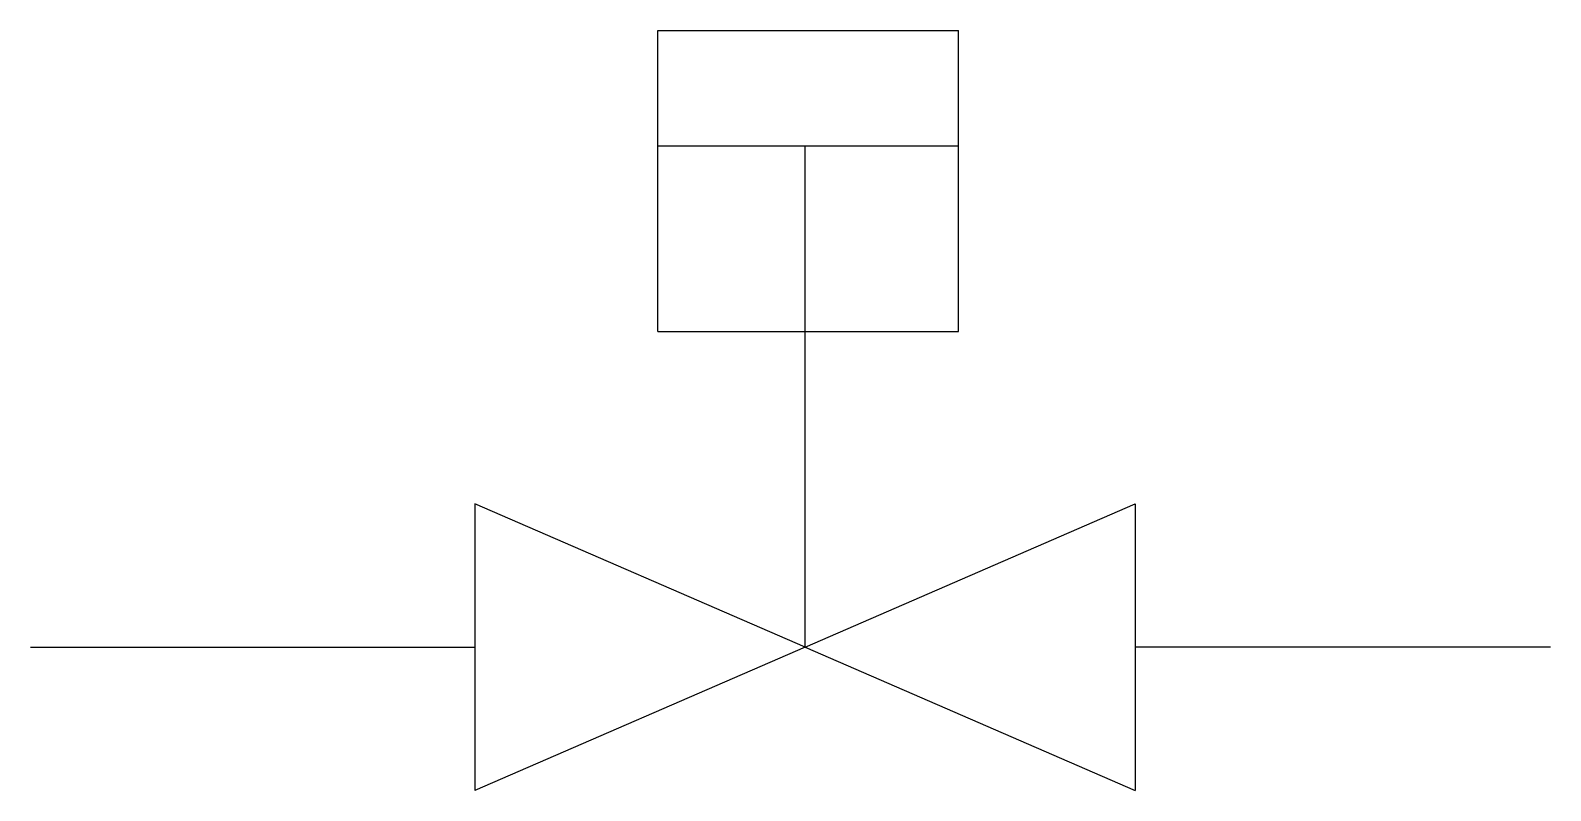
# Model space of a CAD drawing. Header units: metres. Extents: x 66508 to 68425, y -115194 to -114236.
import ezdxf

# ---------------------------------------------------------------- set-up
doc = ezdxf.new("R2010")
doc.units = ezdxf.units.M
doc.layers.add('DET1', color=1, linetype='Continuous')
doc.layers.add('G', color=3, linetype='Continuous')

msp = doc.modelspace()

# ---------------------------------------------------------------- linework, layer by layer
at = {"layer": 'DET1'}
for p, q in [((67299.43, -114236.15), (67678.7, -114236.15)), ((67299.43, -114615.43), (67299.43, -114236.15)), ((67678.7, -114615.43), (67678.7, -114236.15)), ((67299.43, -114381.73), (67678.7, -114381.73)), ((67485.03, -115013.29), (67485.03, -114381.73)), ((67299.43, -114615.43), (67678.7, -114615.43)), ((67485.03, -115013.29), (67068.61, -114832.55)), ((67068.61, -114832.55), (67068.61, -115194.03)), ((67485.03, -115013.29), (67901.45, -114832.55)), ((67901.45, -114832.55), (67901.45, -115194.03)), ((67485.03, -115013.29), (67068.61, -115194.03)), ((67485.03, -115013.29), (67901.45, -115194.03))]:
    msp.add_line(p, q, dxfattribs=at)
at = {"layer": 'G'}
for p, q in [((66508.23, -115013.29), (67068.61, -115013.29)), ((68425.16, -115013.29), (67901.45, -115013.29))]:
    msp.add_line(p, q, dxfattribs=at)

doc.saveas('drawing.dxf')
